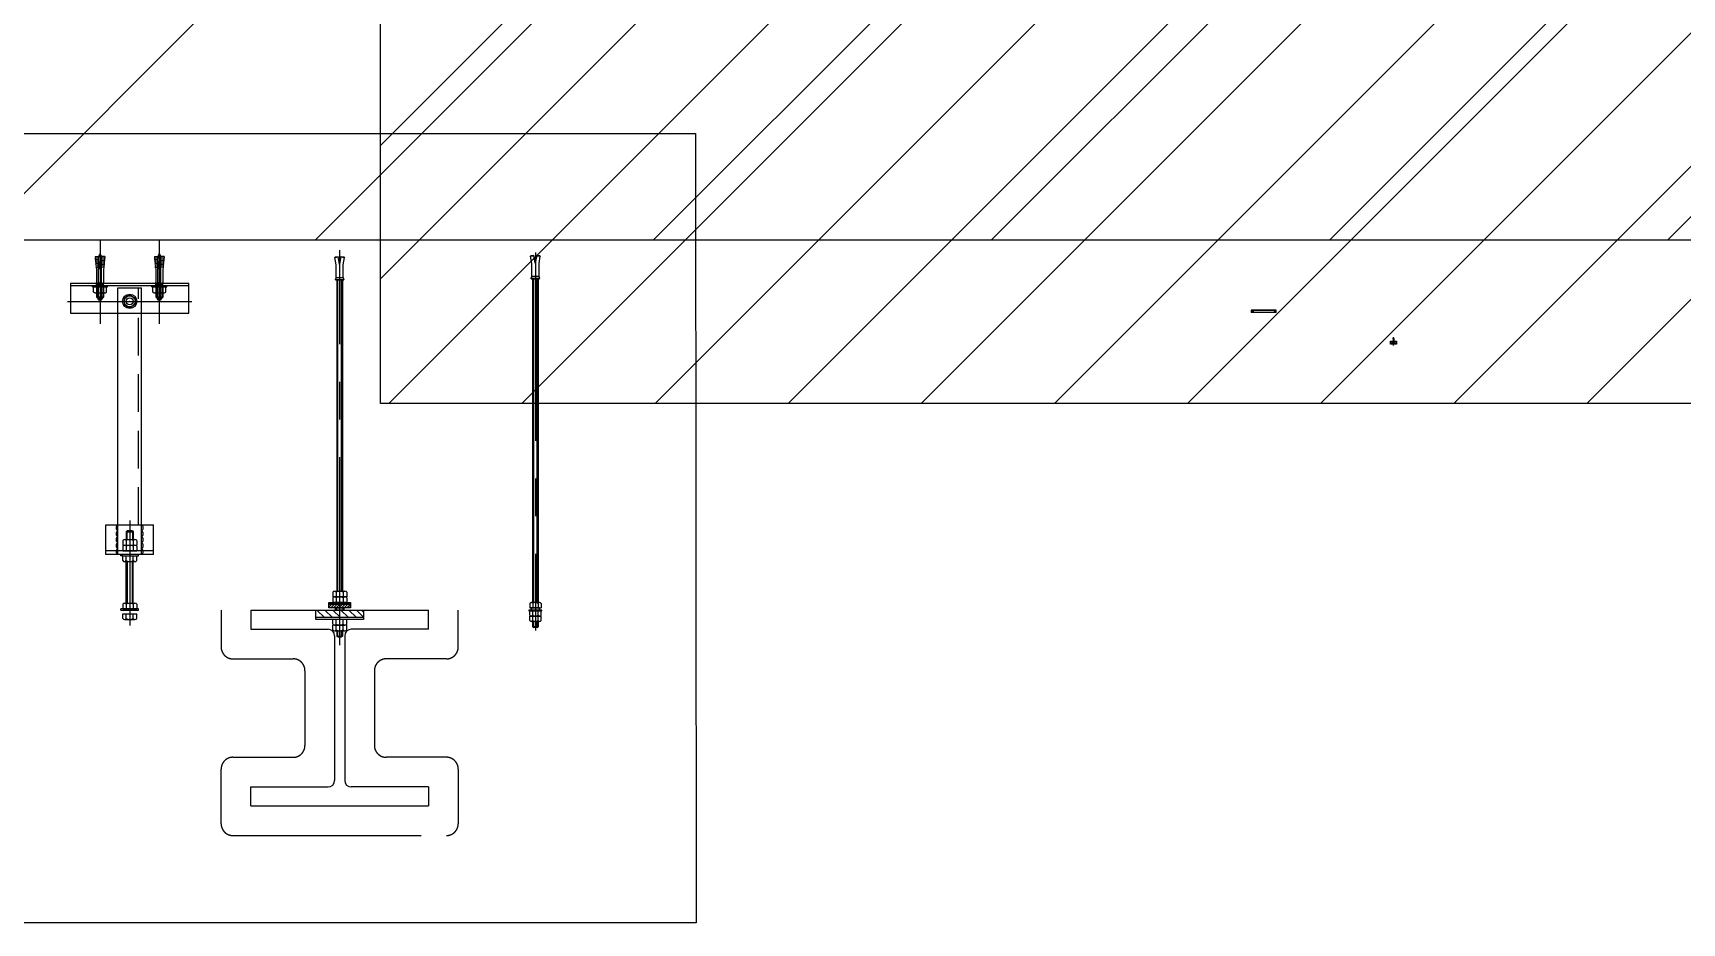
# Model space of a CAD drawing. Header units: millimetres. Extents: x -855187 to 47266, y -116283 to 213088.
# Drawn here: x -587926 to -560113, y 15479 to 30490 of the extents above; entities that cross this region are included whole.
import ezdxf

# ---------------------------------------------------------------- set-up
doc = ezdxf.new("R2010")
doc.units = ezdxf.units.MM
doc.header["$LTSCALE"] = 10
doc.header["$PDMODE"] = 35
doc.header["$PDSIZE"] = 5
for name, pattern in [('CENTER', [50.8, 31.75, -6.35, 6.35, -6.35]), ('HIDDEN', [9.525, 6.35, -3.175]), ('PHANTOM', [63.5, 31.75, -6.35, 6.35, -6.35, 6.35, -6.35])]:
    doc.linetypes.add(name, pattern=pattern)
for name, color, linetype in [('_別途', 6, 'PHANTOM'), ('_吊下地', 40, 'Continuous'), ('_基準', 1, 'CENTER'), ('_躯体', 8, 'Continuous')]:
    doc.layers.add(name, color=color, linetype=linetype)

# ---------------------------------------------------------------- blocks, each defined once
blk = doc.blocks.new('*U300')
at = {"layer": '_躯体'}
h = blk.add_hatch(dxfattribs=at)
h.set_pattern_fill('ANSI31', color=256, scale=50)
h.paths.add_polyline_path([(0, -1000), (10000, -1000), (10000, 0), (0, 0)])
for p, q in [((0, -1000), (0, 0)), ((10000, -1000), (0, -1000))]:
    blk.add_line(p, q, dxfattribs=at)
blk = doc.blocks.new('FVBASE14')
at = {"layer": '_吊下地'}
for p, q in [((-40, 150), (40, 150)), ((-40, 100), (-40, 150)), ((-20, 100), (-20, 150)), ((-6, 138.5), (-4.5, 140)), ((-4.5, 125.2), (-4.5, 140)), ((4.5, 140), (-4.5, 140)), ((4.5, 140), (4.5, 125.2)), ((4.5, 140), (6, 138.5)), ((20, 100), (20, 150)), ((40, 100), (40, 150)), ((-11.8, 123.5), (-11.8, 115.6)), ((-11.8, 115.6), (11.8, 115.6)), ((-11.8, 113.9), (-11.8, 106)), ((-8.8, 125.2), (8.9, 125.2)), ((-8.8, 115.6), (8.9, 115.6)), ((-6, 138.5), (-6, 125.2)), ((-6, 138.5), (6, 138.5)), ((-5.9, 123.5), (-5.9, 115.6)), ((-5.9, 113.9), (-5.9, 106)), ((5.9, 123.5), (5.9, 115.6)), ((5.9, 113.9), (5.9, 106)), ((6, 138.5), (6, 125.2)), ((11.8, 123.5), (11.8, 115.6)), ((11.8, 113.9), (11.8, 106)), ((40, 106), (-40, 106)), ((40, 100), (-40, 100)), ((15.1, 100), (-15.1, 100)), ((-15.1, 97.6), (-15.1, 100)), ((-11.8, 97.6), (-15.1, 97.6)), ((-11.8, 106), (11.8, 106)), ((-11.8, 89.7), (-11.8, 97.6)), ((-11.8, 97.6), (11.8, 97.6)), ((-8.8, 88), (8.9, 88)), ((-6, 18), (-6, 88)), ((-5.9, 89.7), (-5.9, 97.6)), ((-4.5, 88), (-4.5, 18)), ((4.5, 18), (4.5, 88)), ((5.9, 89.7), (5.9, 97.6)), ((6, 18), (6, 88)), ((11.8, 89.7), (11.8, 97.6)), ((11.8, 97.6), (15.1, 97.6)), ((15.1, 97.6), (15.1, 100)), ((15.1, 8.4), (-15.1, 8.4)), ((-15.1, 6), (-15.1, 8.4)), ((-15.1, 6), (15.1, 6)), ((-11.8, 16.3), (-11.8, 8.4)), ((-11.8, 8.4), (11.8, 8.4)), ((-8.8, 18), (8.9, 18)), ((-5.9, 16.3), (-5.9, 8.4)), ((5.9, 16.3), (5.9, 8.4)), ((11.8, 16.3), (11.8, 8.4)), ((15.1, 6), (15.1, 8.4)), ((-11.8, -7.9), (-11.8, 0)), ((-11.8, 0), (11.8, 0)), ((-8.8, -9.6), (8.9, -9.6)), ((-5.9, -7.9), (-5.9, 0)), ((5.9, -7.9), (5.9, 0)), ((11.8, -7.9), (11.8, 0))]:
    blk.add_line(p, q, dxfattribs=at)
for centre, radius, start, end in [((-17.3, 145), 5.67, 118.0725, 241.9275), ((-17.3, 135), 5.67, 118.0725, 241.9275), ((17.3, 145), 5.67, 298.0725, 61.9275), ((17.3, 135), 5.67, 298.0725, 61.9275), ((-17.3, 125), 5.67, 118.0725, 241.9275), ((-17.3, 115), 5.67, 118.0725, 241.9275), ((-8.8, 121.8), 3.4, 29.9952, 150.0049), ((-8.8, 112.2), 3.4, 29.9952, 150.0049), ((0, 114.2), 11, 57.7935, 122.2065), ((0, 104.6), 11, 57.7935, 122.2065), ((8.9, 121.8), 3.4, 30.1731, 150.1828), ((8.9, 112.2), 3.4, 30.1731, 150.1828), ((17.3, 125), 5.67, 298.0725, 61.9275), ((17.3, 115), 5.67, 298.0725, 61.9275), ((-17.3, 105), 5.67, 118.0725, 241.9275), ((-8.8, 91.4), 3.4, 209.9951, 330.0048), ((0, 99), 11, 237.7935, 302.2065), ((8.9, 91.4), 3.4, 209.8172, 329.8269), ((17.3, 105), 5.67, 298.0725, 61.9275), ((-8.8, 14.6), 3.4, 29.9952, 150.0049), ((0, 7), 11, 57.7935, 122.2065), ((8.9, 14.6), 3.4, 30.1731, 150.1828), ((-8.8, -6.2), 3.4, 209.9951, 330.0048), ((0, 1.4), 11, 237.7935, 302.2065), ((8.9, -6.2), 3.4, 209.8172, 329.8269)]:
    blk.add_arc(centre, radius, start, end, dxfattribs=at)
for p in [(0, 150), (0, 97.6), (0, 0), (0, 0)]:
    blk.add_point(p, dxfattribs=at)
at = {"layer": '_基準'}
blk.add_line((0, 157.6), (0, -20), dxfattribs=at)
blk = doc.blocks.new('FVBASE15')
at = {"layer": '_吊下地'}
for p, q in [((-50, 57.5), (-50, -29.5)), ((50, 57.5), (50, -29.5)), ((-58.2, 45.4), (-52.8, 45.9)), ((-58.2, 45.4), (-57.9, 42.9)), ((-57.9, 42.9), (-52.5, 43.4)), ((-57.7, 40.6), (-52.3, 41.2)), ((-57.7, 40.6), (-57.5, 38.4)), ((-57.5, 38.4), (-52.1, 38.9)), ((-57.2, 36.1), (-51.9, 36.7)), ((-57.2, 36.1), (-57, 33.9)), ((-57, 33.9), (-51.6, 34.4)), ((-56.8, 31.7), (-51.4, 32.2)), ((-56.8, 31.7), (-56.6, 29.4)), ((-56.6, 29.4), (-51.2, 30)), ((-50.6, 24), (-52.8, 45.9)), ((-50.3, 50.5), (-49.8, 50.5)), ((-49.4, 24), (-47.2, 45.9)), ((-43.4, 29.4), (-48.8, 30)), ((-43.2, 31.7), (-48.6, 32.2)), ((-43, 33.9), (-48.4, 34.4)), ((-42.8, 36.1), (-48.1, 36.7)), ((-42.5, 38.4), (-47.9, 38.9)), ((-42.3, 40.6), (-47.7, 41.2)), ((-42.1, 42.9), (-47.5, 43.4)), ((-41.8, 45.4), (-47.2, 45.9)), ((-43.2, 31.7), (-43.4, 29.4)), ((-42.8, 36.1), (-43, 33.9)), ((-42.3, 40.6), (-42.5, 38.4)), ((-41.8, 45.4), (-42.1, 42.9)), ((41.8, 45.4), (47.2, 45.9)), ((41.8, 45.4), (42.1, 42.9)), ((42.1, 42.9), (47.5, 43.4)), ((42.3, 40.6), (47.7, 41.2)), ((42.3, 40.6), (42.5, 38.4)), ((42.5, 38.4), (47.9, 38.9)), ((42.8, 36.1), (48.1, 36.7)), ((42.8, 36.1), (43, 33.9)), ((43, 33.9), (48.4, 34.4)), ((43.2, 31.7), (48.6, 32.2)), ((43.2, 31.7), (43.4, 29.4)), ((43.4, 29.4), (48.8, 30)), ((49.4, 24), (47.2, 45.9)), ((49.8, 50.5), (50.3, 50.5)), ((50.6, 24), (52.8, 45.9)), ((56.6, 29.4), (51.2, 30)), ((56.8, 31.7), (51.4, 32.2)), ((57, 33.9), (51.6, 34.4)), ((57.2, 36.1), (51.9, 36.7)), ((57.5, 38.4), (52.1, 38.9)), ((57.7, 40.6), (52.3, 41.2)), ((57.9, 42.9), (52.5, 43.4)), ((58.2, 45.4), (52.8, 45.9)), ((56.8, 31.7), (56.6, 29.4)), ((57.2, 36.1), (57, 33.9)), ((57.7, 40.6), (57.5, 38.4)), ((58.2, 45.4), (57.9, 42.9)), ((100, 0), (-100, 0)), ((-100, 0), (-100, -50)), ((-56.3, 27.2), (-51, 27.7)), ((-56.3, 27.2), (-56, 23.7)), ((-56, 23.7), (-56, 2)), ((-49.4, 24), (-50.6, 24)), ((-43.7, 27.2), (-49, 27.7)), ((-43.7, 27.2), (-44, 23.7)), ((-44, 23.7), (-44, 2)), ((43.7, 27.2), (49, 27.7)), ((43.7, 27.2), (44, 23.7)), ((44, 23.7), (44, 2)), ((50.6, 24), (49.4, 24)), ((56.3, 27.2), (51, 27.7)), ((56.3, 27.2), (56, 23.7)), ((56, 23.7), (56, 2)), ((100, -50), (100, 0)), ((100, -4), (-100, -4)), ((-62.5, -4), (-37.5, -4)), ((-62.5, -5.6), (-62.5, -4)), ((-62.5, -5.6), (-37.5, -5.6)), ((-61, -14.4), (-61, -5.6)), ((-61, -5.6), (-39, -5.6)), ((-59, -15.6), (-61, -14.4)), ((-59, -15.6), (-41, -15.6)), ((-56, -15.6), (-56, -22.5)), ((-56, -22.5), (-44, -22.5)), ((-56, -22.5), (-54.7, -24)), ((-55.5, -14.4), (-55.5, -5.6)), ((-45.3, -24), (-54.7, -24)), ((-53.8, -24.5), (-53.8, -25.9)), ((-46.3, -25.9), (-53.8, -25.9)), ((-53.3, -24), (-46.8, -24)), ((-52.6, -27.5), (-47.4, -27.5)), ((-46.3, -24.5), (-46.3, -25.9)), ((-44, -22.5), (-45.3, -24)), ((-44.5, -14.4), (-44.5, -5.6)), ((-44, -15.6), (-44, -22.5)), ((-41, -15.6), (-39, -14.4)), ((-39, -14.4), (-39, -5.6)), ((-37.5, -5.6), (-37.5, -4)), ((-20, -30), (-20, -7)), ((0, -19), (-9.5, -24.5)), ((-9.5, -24.5), (-9.5, -35.5)), ((0, -19), (9.5, -24.5)), ((9.5, -24.5), (9.5, -35.5)), ((37.5, -4), (62.5, -4)), ((37.5, -5.6), (37.5, -4)), ((37.5, -5.6), (62.5, -5.6)), ((39, -14.4), (39, -5.6)), ((39, -5.6), (61, -5.6)), ((41, -15.6), (39, -14.4)), ((41, -15.6), (59, -15.6)), ((44, -15.6), (44, -22.5)), ((44, -22.5), (56, -22.5)), ((44, -22.5), (45.3, -24)), ((44.5, -14.4), (44.5, -5.6)), ((54.7, -24), (45.3, -24)), ((46.3, -24.5), (46.3, -25.9)), ((53.8, -25.9), (46.3, -25.9)), ((46.8, -24), (53.3, -24)), ((47.4, -27.5), (52.6, -27.5)), ((53.8, -24.5), (53.8, -25.9)), ((56, -22.5), (54.7, -24)), ((55.5, -14.4), (55.5, -5.6)), ((56, -15.6), (56, -22.5)), ((59, -15.6), (61, -14.4)), ((61, -14.4), (61, -5.6)), ((62.5, -5.6), (62.5, -4)), ((-100, -50), (100, -50)), ((-9.5, -35.5), (0, -41)), ((9.5, -35.5), (0, -41))]:
    blk.add_line(p, q, dxfattribs=at)
at = {"layer": '_吊下地', "color": 6, "linetype": 'HIDDEN'}
for p, q in [((-52.5, -24), (-52.5, 42.3)), ((-47.5, -24), (-47.5, 42.3)), ((47.5, -24), (47.5, 42.3)), ((52.5, -24), (52.5, 42.3)), ((-56, -1.5), (-56, 2)), ((-44, -1.5), (-44, 2)), ((44, -1.5), (44, 2)), ((56, -1.5), (56, 2)), ((-55.3, -4), (-56, -1.5)), ((-44, -1.5), (-56, -1.5)), ((-55.3, -4), (-56, -4.4)), ((-56, -4.4), (-56, -15.6)), ((-44, -4.4), (-56, -4.4)), ((-55.3, -4), (-44.7, -4)), ((-55, -4.4), (-55.3, -4)), ((-55, -15.6), (-55, -4.4)), ((-55, -23.6), (-55, -15.6)), ((-44.9, -4.4), (-44.7, -4)), ((-44.9, -15.6), (-44.9, -4.4)), ((-44.9, -23.6), (-44.9, -15.6)), ((-44.7, -4), (-44, -1.5)), ((-44.7, -4), (-44, -4.4)), ((-44, -4.4), (-44, -15.6)), ((-20, -7), (20, -7)), ((-20, -50), (-20, -7)), ((20, -50), (20, -7)), ((44.7, -4), (44, -1.5)), ((56, -1.5), (44, -1.5)), ((44.7, -4), (44, -4.4)), ((44, -4.4), (44, -15.6)), ((56, -4.4), (44, -4.4)), ((44.7, -4), (55.3, -4)), ((45, -4.4), (44.7, -4)), ((45, -15.6), (45, -4.4)), ((45, -23.6), (45, -15.6)), ((55.1, -4.4), (55.3, -4)), ((55.1, -15.6), (55.1, -4.4)), ((55.1, -23.6), (55.1, -15.6)), ((55.3, -4), (56, -1.5)), ((55.3, -4), (56, -4.4)), ((56, -4.4), (56, -15.6))]:
    blk.add_line(p, q, dxfattribs=at)
at = {"layer": '_吊下地'}
for radius in [12, 9.5, 6]:
    blk.add_circle((0, -30), radius, dxfattribs=at)
for centre, radius, start, end in [((-60.6, 41.5), 3, 343.695, 27.7436), ((-60.1, 37), 3, 343.695, 27.7436), ((-59.7, 32.5), 3, 343.695, 27.7436), ((-59.2, 28), 3, 343.695, 27.7436), ((-36.5, 42.3), 16, 149.2465, 178.0085), ((-36.5, 42.3), 16, 178.0085, 180), ((-63.5, 42.3), 16, 1.9915, 30.7535), ((-63.5, 42.3), 16, 0, 1.9915), ((-40.8, 28), 3, 152.2564, 196.305), ((-40.3, 32.5), 3, 152.2564, 196.305), ((-39.9, 37), 3, 152.2564, 196.305), ((-39.4, 41.5), 3, 152.2564, 196.305), ((39.4, 41.5), 3, 343.695, 27.7436), ((39.9, 37), 3, 343.695, 27.7436), ((40.3, 32.5), 3, 343.695, 27.7436), ((40.8, 28), 3, 343.695, 27.7436), ((63.5, 42.3), 16, 149.2465, 178.0085), ((63.5, 42.3), 16, 178.0085, 180), ((36.5, 42.3), 16, 1.9915, 30.7535), ((36.5, 42.3), 16, 0, 1.9915), ((59.2, 28), 3, 152.2564, 196.305), ((59.7, 32.5), 3, 152.2564, 196.305), ((60.1, 37), 3, 152.2564, 196.305), ((60.6, 41.5), 3, 152.2564, 196.305), ((-58.2, -11.7), 3.88, 270.0357, 315.0441), ((-50, -1.8), 13.8, 246.5734, 293.4266), ((-53.3, -24.5), 0.5, 90, 180), ((-50, -24.5), 4, 200.3641, 228.5904), ((-50, -24.5), 4, 311.4096, 339.6359), ((-46.8, -24.5), 0.5, 0, 90), ((-41.8, -11.7), 3.88, 224.9559, 269.9643), ((41.8, -11.7), 3.88, 270.0357, 315.0441), ((50, -1.8), 13.8, 246.5734, 293.4266), ((50, -24.5), 4, 200.3641, 228.5904), ((46.8, -24.5), 0.5, 90, 180), ((50, -24.5), 4, 311.4096, 339.6359), ((53.3, -24.5), 0.5, 0, 90), ((58.2, -11.7), 3.88, 224.9559, 269.9643)]:
    blk.add_arc(centre, radius, start, end, dxfattribs=at)
for p in [(-50, 2), (50, 2), (0, -30)]:
    blk.add_point(p, dxfattribs=at)
at = {"layer": '_基準'}
for p, q in [((-50, 72), (-50, -68)), ((50, 72), (50, -68)), ((-105, -30), (105, -30))]:
    blk.add_line(p, q, dxfattribs=at)
blk = doc.blocks.new('*U292')
at = {"layer": '_吊下地', "color": 6, "linetype": 'HIDDEN'}
blk.add_line((15, 150), (15, 550), dxfattribs=at)
at = {"layer": '_吊下地'}
for p, q in [((-20, 150), (-20, 507)), ((20, 150), (20, 507))]:
    blk.add_line(p, q, dxfattribs=at)
for name, p in [('FVBASE15', (0, 557)), ('FVBASE14', (0, 0))]:
    blk.add_blockref(name, p, dxfattribs=at)
blk = doc.blocks.new('FVBASE16')
at = {"layer": '_吊下地'}
h = blk.add_hatch(dxfattribs=at)
h.set_pattern_fill('ANSI31', color=6, scale=2, style=0)
h.set_pattern_definition([(45, (0, 0), (-2.24506, 2.24506), [])])
h.paths.add_polyline_path([(-18.5, 10), (0, 10), (0, 4), (-18.5, 4)])
h.paths.add_polyline_path([(0, 10), (18.5, 10), (18.5, 4), (0, 4)])
for p, q in [((-11.8, 30.5), (-11.8, 22.6)), ((-8.8, 32.2), (8.9, 32.2)), ((-5.9, 30.5), (-5.9, 22.6)), ((5.9, 30.5), (5.9, 22.6)), ((11.8, 30.5), (11.8, 22.6)), ((-40, -15.5), (-40, 0)), ((-40, 0), (40, 0)), ((11.8, 22.6), (-11.8, 22.6)), ((-11.8, 20.9), (-11.8, 13)), ((11.8, 13), (-11.8, 13)), ((-8.8, 22.6), (8.9, 22.6)), ((6, 0), (-6, 0)), ((-5.9, 20.9), (-5.9, 13)), ((5.9, 20.9), (5.9, 13)), ((11.8, 20.9), (11.8, 13)), ((40, -3), (37, 0)), ((40, 0), (40, -15.5)), ((40, -12.5), (-40, -12.5)), ((40, -15.5), (-40, -15.5)), ((-11.8, -23.4), (-11.8, -15.5)), ((-11.8, -33), (-11.8, -25.1)), ((11.8, -25.1), (-11.8, -25.1)), ((-8.8, -25.1), (8.9, -25.1)), ((-5.9, -23.4), (-5.9, -15.5)), ((-5.9, -33), (-5.9, -25.1)), ((5.9, -23.4), (5.9, -15.5)), ((5.9, -33), (5.9, -25.1)), ((11.8, -23.4), (11.8, -15.5)), ((11.8, -33), (11.8, -25.1)), ((-8.8, -34.7), (8.9, -34.7)), ((-4.8, -34.7), (-4.8, -43.7)), ((-4.8, -43.7), (4.8, -43.7)), ((-2.9, -44.7), (-4.8, -43.7)), ((-2.9, -44.7), (-2.9, -34.7)), ((-2.9, -44.7), (2.9, -44.7)), ((2.9, -44.7), (2.9, -34.7)), ((4.8, -43.7), (2.9, -44.7)), ((4.8, -34.7), (4.8, -43.7))]:
    blk.add_line(p, q, dxfattribs=at)
at = {"layer": '_吊下地', "color": 6}
for p, q in [((-25.8, -12.5), (-38.3, 0)), ((-12.3, -12.5), (-24.8, 0)), ((1.2, -12.5), (-11.3, 0)), ((-6, 4), (6, 4)), ((14.6, -12.5), (2.1, 0)), ((28.1, -12.5), (15.6, 0)), ((40, -11.9), (28.1, 0)), ((-39.3, -12.5), (-40, -11.8))]:
    blk.add_line(p, q, dxfattribs=at)
at = {"layer": '_吊下地'}
for points in [[(18.5, 10), (-18.5, 10), (-18.5, 13), (18.5, 13)], [(18.5, 4), (-18.5, 4), (-18.5, 10), (18.5, 10)]]:
    blk.add_lwpolyline(points, close=True, dxfattribs=at)
at = {"layer": '_吊下地', "color": 6}
for points in [[(-7, 4), (-6, 4), (-6, 0), (-7, 0)], [(6, 4), (7, 4), (7, 0), (6, 0)]]:
    blk.add_lwpolyline(points, close=True, dxfattribs=at)
at = {"layer": '_吊下地'}
for centre, radius, start, end in [((-8.8, 28.8), 3.4, 29.9952, 150.0049), ((0, 21.2), 11, 57.7935, 122.2065), ((8.9, 28.8), 3.4, 30.1731, 150.1828), ((-8.8, 19.2), 3.4, 29.9952, 150.0049), ((0, 11.6), 11, 57.7935, 122.2065), ((8.9, 19.2), 3.4, 30.1731, 150.1828), ((-8.8, -21.7), 3.4, 209.9951, 330.0048), ((0, -14.1), 11, 237.7935, 302.2065), ((8.9, -21.7), 3.4, 209.8172, 329.8269), ((-8.8, -31.3), 3.4, 209.9951, 330.0048), ((0, -23.7), 11, 237.7935, 302.2065), ((8.9, -31.3), 3.4, 209.8172, 329.8269)]:
    blk.add_arc(centre, radius, start, end, dxfattribs=at)
at = {"layer": '_基準'}
blk.add_line((0, -50.7), (0, 48.1), dxfattribs=at)
blk = doc.blocks.new('FVBASE17')
at = {"layer": '_吊下地', "linetype": 'HIDDEN'}
for p, q in [((-8.2, 37.8), (-7.4, 39)), ((-8.2, 37.8), (-2.6, 38.8)), ((-6, 25.5), (-8.2, 37.8)), ((-7.4, 39), (-2.7, 39.8)), ((-0.3, 26), (-2.7, 39.8)), ((0.3, 26), (2.7, 39.8)), ((2.6, 38.8), (8.2, 37.8)), ((2.7, 39.8), (7.4, 39)), ((6, 25.5), (8.2, 37.8)), ((7.4, 39), (8.2, 37.8)), ((-7, 1), (7, 1)), ((-7, 0), (-7, 1)), ((-6, 4), (-6, 25.5)), ((-6, 4), (6, 4)), ((-0.3, 26), (0.3, 26)), ((6, 4), (6, 25.5)), ((7, 0), (7, 1))]:
    blk.add_line(p, q, dxfattribs=at)
at = {"layer": '_吊下地'}
blk.add_line((-7, 0), (7, 0), dxfattribs=at)
at = {"layer": '_吊下地', "linetype": 'HIDDEN'}
for centre, start, end in [((-11.6, 4.2), 325.2699, 357.8602), ((11.6, 4.2), 182.1398, 214.7301)]:
    blk.add_arc(centre, 5.64, start, end, dxfattribs=at)
blk = doc.blocks.new('*U295')
at = {"layer": '_別途'}
for p, q in [((-200, 0), (-200, -62)), ((200, -62), (200, 0)), ((-180, -82), (-78.5, -82)), ((180, -82), (78.5, -82)), ((-58.5, -102), (-58.5, -185)), ((58.5, -102), (58.5, -192.3)), ((-58.5, -185), (-58.5, -228)), ((58.5, -185), (58.5, -228)), ((-180, -248), (-78.5, -248)), ((180, -248), (78.5, -248)), ((-200, -360), (-200, -268)), ((200, -268), (200, -360)), ((-180, -380), (180, -380))]:
    blk.add_line(p, q, dxfattribs=at)
for centre, start, end in [((-180, -62), 180, 270), ((-78.5, -102), 0, 90), ((78.5, -102), 90, 180), ((180, -62), 270, 0), ((-180, -268), 90, 180), ((-78.5, -228), 270, 0), ((78.5, -228), 180, 270), ((180, -268), 0, 90), ((-180, -360), 180, 270), ((180, -360), 270, 0)]:
    blk.add_arc(centre, 20, start, end, dxfattribs=at)
at = {"layer": '_吊下地'}
for p, q in [((-4.8, 557), (-4.8, 32.2)), ((-2.9, 32.2), (-2.9, 557)), ((2.9, 32.2), (2.9, 557)), ((4.8, 557), (4.8, 32.2))]:
    blk.add_line(p, q, dxfattribs=at)
at = {"layer": '_基準'}
blk.add_line((0, -59.1), (0, 607.3), dxfattribs=at)
at = {"layer": '_躯体'}
for p, q in [((-150, 0), (-150, -32)), ((-150, 0), (150, 0)), ((150, -32), (150, 0)), ((-150, -32), (-19.5, -32)), ((-8.5, -43), (-8.5, -185)), ((8.5, -43), (8.5, -185)), ((150, -32), (19.5, -32)), ((-8.5, -185), (-8.5, -287)), ((8.5, -185), (8.5, -287)), ((-150, -298), (-19.5, -298)), ((-150, -330), (-150, -298)), ((150, -298), (19.5, -298)), ((150, -298), (150, -330)), ((-150, -330), (150, -330))]:
    blk.add_line(p, q, dxfattribs=at)
for centre, start, end in [((-19.5, -43), 0, 90), ((19.5, -43), 90, 180), ((-19.5, -287), 270, 0), ((19.5, -287), 180, 270)]:
    blk.add_arc(centre, 11, start, end, dxfattribs=at)
at = {"layer": '_吊下地'}
for name, p in [('FVBASE17', (0, 557)), ('FVBASE16', (0, 0))]:
    blk.add_blockref(name, p, dxfattribs=at)
blk = doc.blocks.new('FVBASE18')
for p, q in [((-9.5, 11.3), (-9.5, 4)), ((-9.5, 4), (9.5, 4)), ((6.6, 4), (-8.9, 4)), ((7.1, 13), (-7.3, 13)), ((6, 4), (-6, 4)), ((-6, 0), (6, 0)), ((-4.7, 11.3), (-4.7, 4)), ((4.8, 11.3), (4.8, 4)), ((9.5, 11.3), (9.5, 4)), ((-9.5, -8.3), (-9.5, -1)), ((-9.5, -1), (9.5, -1)), ((-9.5, -17.3), (-9.5, -10)), ((-9.5, -10), (9.5, -10)), ((8.8, -10), (-8.9, -10)), ((7.1, -19), (-7.3, -19)), ((-4.8, -19), (-4.8, -28)), ((-4.7, -8.3), (-4.7, -1)), ((-4.7, -17.3), (-4.7, -10)), ((-2.9, -29), (-2.9, -19)), ((2.9, -29), (2.9, -19)), ((4.8, -8.3), (4.8, -1)), ((4.8, -17.3), (4.8, -10)), ((4.8, -19), (4.8, -28)), ((9.5, -8.3), (9.5, -1)), ((9.5, -17.3), (9.5, -10)), ((4.8, -28), (-4.8, -28)), ((-4.8, -28), (-2.9, -29)), ((2.9, -29), (-2.9, -29)), ((2.9, -29), (4.8, -28))]:
    blk.add_line(p, q)
for points in [[(-11, -1), (11, -1), (11, 0), (-11, 0)], [(-6, 4), (-7, 4), (-7, 0), (-6, 0)], [(7, 4), (6, 4), (6, 0), (7, 0)]]:
    blk.add_lwpolyline(points, close=True)
for centre, radius, start, end in [((-7.1, 10.5), 2.51, 18.5848, 160.974), ((0, 5.5), 7.49, 50.6124, 129.3876), ((7.1, 10.5), 2.51, 18.8053, 161.1947), ((-7.1, -7.5), 2.51, 199.026, 341.4152), ((-7.1, -16.5), 2.51, 199.026, 341.4152), ((0, -2.5), 7.49, 230.6124, 309.3876), ((0, -11.5), 7.49, 230.6124, 309.3876), ((7.1, -7.5), 2.51, 198.8053, 341.1947), ((7.1, -16.5), 2.51, 198.8053, 341.1947)]:
    blk.add_arc(centre, radius, start, end)
blk = doc.blocks.new('FVBASE19')
for p, q in [((-8.2, 37.8), (-7.4, 39)), ((-8.2, 37.8), (-2.6, 38.8)), ((-6, 25.5), (-8.2, 37.8)), ((-7.4, 39), (-2.7, 39.8)), ((-0.3, 26), (-2.7, 39.8)), ((0.3, 26), (2.7, 39.8)), ((2.6, 38.8), (8.2, 37.8)), ((2.7, 39.8), (7.4, 39)), ((6, 25.5), (8.2, 37.8)), ((7.4, 39), (8.2, 37.8)), ((-7, 1), (7, 1)), ((-7, 0), (-7, 1)), ((-7, 0), (7, 0)), ((-6, 4), (-6, 25.5)), ((-6, 4), (6, 4)), ((-0.3, 26), (0.3, 26)), ((6, 4), (6, 25.5)), ((7, 0), (7, 1))]:
    blk.add_line(p, q)
for centre, start, end in [((-11.6, 4.2), 325.2699, 357.8602), ((11.6, 4.2), 182.1398, 214.7301)]:
    blk.add_arc(centre, 5.64, start, end)
blk = doc.blocks.new('*U273')
at = {"layer": '_吊下地'}
for p, q in [((-4.8, 559.2), (-4.8, 197.5)), ((-2.9, 197.5), (-2.9, 559.2)), ((2.9, 197.5), (2.9, 559.2)), ((4.8, 559.2), (4.8, 197.5)), ((-4.8, 197.5), (-4.8, 13)), ((-2.9, 13), (-2.9, 197.5)), ((2.9, 13), (2.9, 197.5)), ((4.8, 197.5), (4.8, 13))]:
    blk.add_line(p, q, dxfattribs=at)
at = {"layer": '_基準'}
blk.add_line((0, 603.2), (0, -34), dxfattribs=at)
at = {"layer": '_吊下地'}
for name, p in [('FVBASE19', (0, 559.2)), ('FVBASE18', (0, 0))]:
    blk.add_blockref(name, p, dxfattribs=at)
blk = doc.blocks.new('FVBASE27')
at = {"layer": '_吊下地'}
for p, q in [((-10, 5), (-1, 11)), ((-9, -6), (-10, 5)), ((-1, 11), (9, 6)), ((10, -5), (9, 6)), ((20, 19), (20, -21)), ((-9, -6), (1, -11)), ((1, -11), (10, -5))]:
    blk.add_line(p, q, dxfattribs=at)
at = {"layer": '_吊下地', "color": 6, "linetype": 'HIDDEN'}
blk.add_circle((0, 0), 12, dxfattribs=at)
at = {"layer": '_吊下地'}
for radius in [9.5, 7, 6]:
    blk.add_circle((0, 0), radius, dxfattribs=at)
at = {"layer": '_基準'}
for p, q in [((-15, -8), (15, 8)), ((-8, 15), (8, -15))]:
    blk.add_line(p, q, dxfattribs=at)
blk = doc.blocks.new('FVBASE28')
for p, q in [((-20, -21), (-20, 19)), ((-9, 5), (0, 11)), ((-9, -5), (-9, 5)), ((0, 11), (9, 5)), ((9, -5), (9, 5)), ((-9, -5), (0, -11)), ((0, -11), (9, -5))]:
    blk.add_line(p, q)
at = {"color": 6, "linetype": 'HIDDEN'}
blk.add_circle((0, 0), 12, dxfattribs=at)
blk.add_circle((0, 0), 9.5)
blk = doc.blocks.new('*U278')
at = {"layer": '_吊下地'}
for p, q in [((397, 21), (-20, 21)), ((397, 16), (-20, 16)), ((397, -19), (-20, -19))]:
    blk.add_line(p, q, dxfattribs=at)
at = {"layer": '_吊下地', "xscale": -1, "rotation": 180}
for name, p in [('FVBASE28', (0, 0)), ('FVBASE27', (378, 0))]:
    blk.add_blockref(name, p, dxfattribs=at)
blk = doc.blocks.new('*U283')
at = {"layer": '_吊下地'}
for p, q in [((-8, 45), (-3, 46)), ((-8, 45), (-8, 43)), ((-8, 43), (-3, 43)), ((-8, 41), (-2, 41)), ((-8, 41), (-7, 38)), ((-7, 38), (-2, 39)), ((-7, 36), (-2, 37)), ((-7, 36), (-7, 34)), ((-7, 34), (-2, 34)), ((-7, 32), (-1, 32)), ((-7, 32), (-7, 29)), ((-7, 29), (-1, 30)), ((-6, 27), (-1, 28)), ((-6, 27), (-6, 24)), ((-6, 24), (-6, 2)), ((-1, 24), (-3, 46)), ((-1, 24), (1, 24)), ((0, 57), (0, -29)), ((0, 50), (0, 50)), ((1, 24), (3, 46)), ((7, 32), (1, 32)), ((7, 29), (1, 30)), ((6, 27), (1, 28)), ((8, 41), (2, 41)), ((7, 38), (2, 39)), ((7, 36), (2, 37)), ((7, 34), (2, 34)), ((8, 45), (3, 46)), ((8, 43), (3, 43)), ((6, 27), (6, 24)), ((6, 24), (6, 2)), ((8, 41), (7, 38)), ((7, 36), (7, 34)), ((7, 32), (7, 29)), ((8, 45), (8, 43)), ((50, -4), (-50, -4)), ((12, -4), (-12, -4)), ((-12, -6), (-12, -4)), ((12, -6), (-12, -6)), ((-11, -14), (-11, -6)), ((11, -6), (-11, -6)), ((-9, -16), (-11, -14)), ((9, -16), (-9, -16)), ((-6, -16), (-6, -22)), ((-6, -22), (-5, -24)), ((6, -22), (-6, -22)), ((-5, -14), (-5, -6)), ((-5, -24), (5, -24)), ((-4, -24), (-4, -26)), ((-4, -26), (4, -26)), ((3, -24), (-3, -24)), ((3, -27), (-3, -27)), ((4, -24), (4, -26)), ((5, -14), (5, -6)), ((6, -22), (5, -24)), ((6, -16), (6, -22)), ((9, -16), (11, -14)), ((11, -14), (11, -6)), ((12, -6), (12, -4))]:
    blk.add_line(p, q, dxfattribs=at)
at = {"layer": '_吊下地', "color": 6, "linetype": 'HIDDEN'}
for p, q in [((-6, -2), (-6, 2)), ((-2, -24), (-2, 42)), ((2, -24), (2, 42)), ((6, -2), (6, 2)), ((-5, -4), (-6, -2)), ((-6, -2), (6, -2)), ((-6, -4), (-6, -16)), ((-5, -4), (-6, -4)), ((-6, -4), (6, -4)), ((-5, -4), (-5, -4)), ((-5, -16), (-5, -4)), ((-5, -24), (-5, -16)), ((5, -4), (6, -2)), ((5, -4), (6, -4)), ((5, -4), (5, -4)), ((5, -16), (5, -4)), ((5, -24), (5, -16)), ((6, -4), (6, -16))]:
    blk.add_line(p, q, dxfattribs=at)
at = {"layer": '_吊下地', "linetype": 'HIDDEN'}
blk.add_line((5, -4), (-5, -4), dxfattribs=at)
at = {"layer": '_吊下地'}
blk.add_lwpolyline([(-50, -50), (-50, 0), (50, 0), (50, -50), (-50, -50)], dxfattribs=at)
for centre, radius in [((-20, -30), 6), ((20, -30), 6.5)]:
    blk.add_circle(centre, radius, dxfattribs=at)
for centre, radius, start, end in [((-11, 41), 3, 343.695, 27.7436), ((-10, 37), 3, 343.695, 27.7436), ((-10, 33), 3, 343.695, 27.7436), ((-9, 28), 3, 343.695, 27.7436), ((13, 42), 16, 149.2465, 178.0085), ((13, 42), 16, 178.0085, 180), ((-13, 42), 16, 1.9915, 30.7535), ((-13, 42), 16, 0, 1.9915), ((9, 28), 3, 152.2564, 196.305), ((10, 37), 3, 152.2564, 196.305), ((10, 33), 3, 152.2564, 196.305), ((11, 41), 3, 152.2564, 196.305), ((-8, -12), 3.88, 270.0357, 315.0441), ((0, -2), 13.8, 246.5734, 293.4266), ((-3, -24), 0.5, 90, 180), ((0, -24), 4, 200.3641, 228.5904), ((3, -24), 0.5, 0, 90), ((0, -24), 4, 311.4096, 339.6359), ((8, -12), 3.88, 224.9559, 269.9643)]:
    blk.add_arc(centre, radius, start, end, dxfattribs=at)
for p in [(0, 2), (0, 0)]:
    blk.add_point(p, dxfattribs=at)
at = {"layer": '_基準'}
for p, q in [((0, -70), (0, 70)), ((45, -30), (-45, -30)), ((-20, -55), (-20, -5)), ((20, -55), (20, -5))]:
    blk.add_line(p, q, dxfattribs=at)

msp = doc.modelspace()

# ---------------------------------------------------------------- linework, layer by layer
msp.add_lwpolyline([(-598001, 28793), (-576750, 28793), (-576739, 15479), (-597990, 15479)], close=True)

# ---------------------------------------------------------------- block references
at = {"layer": '_吊下地', "xscale": 10, "yscale": 10, "zscale": 10}
for name, p in [('*U300', (-582066, 34243)), ('*U292', (-586295, 20694)), ('*U295', (-582753, 20754)), ('*U273', (-579451, 20754))]:
    msp.add_blockref(name, p, dxfattribs=at)
at = {"layer": '_吊下地'}
for name, p in [('*U278', (-567357, 25793)), ('*U283', (-564979, 25291))]:
    msp.add_blockref(name, p, dxfattribs=at)
at = {"layer": '_躯体', "xscale": 25.4, "yscale": 25.4, "zscale": 25.4}
msp.add_blockref('*U300', (-648192, 52396), dxfattribs=at)

doc.saveas('drawing.dxf')
